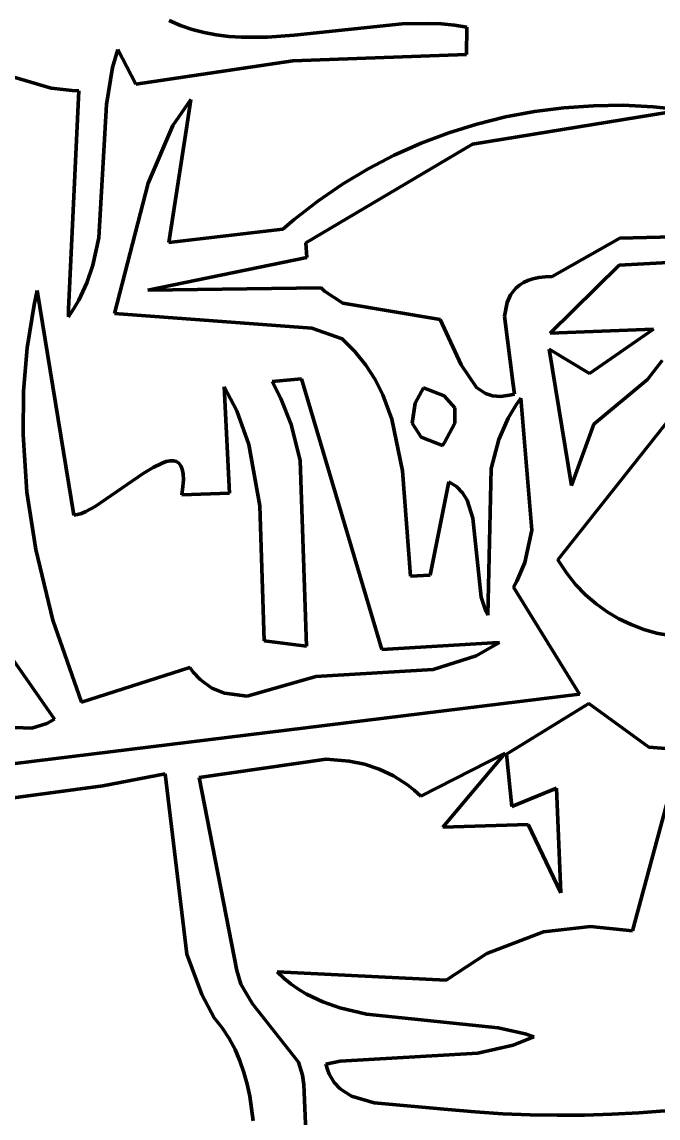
# Model space of a CAD drawing. Header units: millimetres. Extents: x 0 to 10.2, y 0 to 7.
# Drawn here: x 1.367 to 1.712, y 2.5 to 3.095 of the extents above; entities that cross this region are included whole.
import ezdxf

# ---------------------------------------------------------------- set-up
doc = ezdxf.new("R2010")
doc.units = ezdxf.units.MM
doc.layers.add('color#030303ff', color=7, linetype='CONTINUOUS', lineweight=100)
doc.layers.add('color#ffffffff', color=7, linetype='CONTINUOUS', lineweight=100)

msp = doc.modelspace()

# ---------------------------------------------------------------- linework, layer by layer
at = {"layer": 'color#030303ff'}
for p, q in [((1.44702, 3.09603), (1.45314, 3.09328)), ((1.45314, 3.09328), (1.45944, 3.09108)), ((1.51475, 3.08796), (1.57343, 3.09413)), ((1.57343, 3.09413), (1.58776, 3.09441)), ((1.58776, 3.09441), (1.59479, 3.09411)), ((1.59479, 3.09411), (1.60171, 3.09345)), ((1.60171, 3.09345), (1.60851, 3.0924)), ((1.45944, 3.09108), (1.46592, 3.08939)), ((1.46592, 3.08939), (1.47254, 3.08816)), ((1.47254, 3.08816), (1.47931, 3.08735)), ((1.47931, 3.08735), (1.48621, 3.08691)), ((1.50032, 3.08696), (1.51475, 3.08796)), ((1.60851, 3.0924), (1.60825, 3.07753)), ((1.48621, 3.08691), (1.50032, 3.08696)), ((1.41909, 3.08024), (1.41631, 3.07051)), ((1.42903, 3.06137), (1.41909, 3.08024)), ((1.60825, 3.07753), (1.51412, 3.07412)), ((1.38299, 3.05925), (1.3312, 3.07438)), ((1.41631, 3.07051), (1.41308, 3.05044)), ((1.51412, 3.07412), (1.42903, 3.06137)), ((1.39435, 3.05792), (1.38299, 3.05925)), ((1.39243, 2.93939), (1.398, 3.0579)), ((1.398, 3.0579), (1.39435, 3.05792)), ((1.44907, 3.03893), (1.45883, 3.05314)), ((1.45883, 3.05314), (1.45623, 3.03626)), ((1.41308, 3.05044), (1.40878, 2.97814)), ((1.72579, 3.0475), (1.6116, 3.02887)), ((1.6295, 3.04365), (1.64524, 3.04661)), ((1.64524, 3.04661), (1.66116, 3.04865)), ((1.66116, 3.04865), (1.67721, 3.04977)), ((1.67721, 3.04977), (1.69337, 3.04996)), ((1.69337, 3.04996), (1.70957, 3.0492)), ((1.70957, 3.0492), (1.72579, 3.0475)), ((1.59871, 3.03502), (1.61397, 3.03978)), ((1.61397, 3.03978), (1.6295, 3.04365)), ((1.43564, 3.00771), (1.44907, 3.03893)), ((1.45623, 3.03626), (1.44691, 2.97557)), ((1.58375, 3.02937), (1.59871, 3.03502)), ((1.6116, 3.02887), (1.52111, 2.97537)), ((1.56913, 3.02284), (1.58375, 3.02937)), ((1.5549, 3.01543), (1.56913, 3.02284)), ((1.54109, 3.00717), (1.5549, 3.01543)), ((1.41745, 2.93696), (1.43564, 3.00771)), ((1.52774, 2.99804), (1.54109, 3.00717)), ((1.5149, 2.98807), (1.52774, 2.99804)), ((1.50868, 2.98277), (1.5149, 2.98807)), ((1.44691, 2.97557), (1.50868, 2.98277)), ((1.40878, 2.97814), (1.40555, 2.96323)), ((1.52111, 2.97537), (1.52166, 2.96743)), ((1.65479, 2.95706), (1.69144, 2.97788)), ((1.69144, 2.97788), (1.76385, 2.97978)), ((1.40555, 2.96323), (1.40229, 2.95357)), ((1.52166, 2.96743), (1.4354, 2.94964)), ((1.69109, 2.96324), (1.65376, 2.92634)), ((1.75731, 2.96687), (1.69109, 2.96324)), ((1.64436, 2.95579), (1.64747, 2.95646)), ((1.64747, 2.95646), (1.65094, 2.95689)), ((1.65094, 2.95689), (1.65479, 2.95706)), ((1.40229, 2.95357), (1.39795, 2.9442)), ((1.4354, 2.94964), (1.52955, 2.95095)), ((1.52955, 2.95095), (1.53136, 2.94919)), ((1.63225, 2.94719), (1.63515, 2.95083)), ((1.63515, 2.95083), (1.637, 2.95238)), ((1.637, 2.95238), (1.63914, 2.95373)), ((1.63914, 2.95373), (1.64159, 2.95487)), ((1.64159, 2.95487), (1.64436, 2.95579)), ((1.3738, 2.94169), (1.37548, 2.94943)), ((1.37548, 2.94943), (1.39531, 2.82754)), ((1.53136, 2.94919), (1.5412, 2.94265)), ((1.63032, 2.94292), (1.63225, 2.94719)), ((1.37003, 2.91833), (1.3738, 2.94169)), ((1.39532, 2.93963), (1.39236, 2.93515)), ((1.39236, 2.93515), (1.39243, 2.93939)), ((1.39795, 2.9442), (1.39532, 2.93963)), ((1.5412, 2.94265), (1.59409, 2.93376)), ((1.62893, 2.93556), (1.63032, 2.94292)), ((1.52447, 2.929), (1.41745, 2.93696)), ((1.59409, 2.93376), (1.60542, 2.9092)), ((1.63355, 2.89855), (1.62893, 2.93556)), ((1.54079, 2.92326), (1.52447, 2.929)), ((1.65376, 2.92634), (1.70973, 2.92847)), ((1.70973, 2.92847), (1.67509, 2.90436)), ((1.54781, 2.91643), (1.54079, 2.92326)), ((1.75403, 2.92493), (1.65789, 2.80333)), ((1.36805, 2.89485), (1.37003, 2.91833)), ((1.55379, 2.90903), (1.54781, 2.91643)), ((1.67509, 2.90436), (1.65323, 2.91763)), ((1.65323, 2.91763), (1.66525, 2.84365)), ((1.55883, 2.90114), (1.55379, 2.90903)), ((1.60542, 2.9092), (1.61381, 2.89692)), ((1.70654, 2.90123), (1.71439, 2.91153)), ((1.47975, 2.83944), (1.47688, 2.89729)), ((1.47688, 2.89729), (1.48373, 2.88415)), ((1.50298, 2.9001), (1.51888, 2.90148)), ((1.50764, 2.89088), (1.50298, 2.9001)), ((1.51888, 2.90148), (1.56244, 2.75469)), ((1.563, 2.89282), (1.55883, 2.90114)), ((1.61381, 2.89692), (1.61864, 2.89364)), ((1.6343, 2.89331), (1.63355, 2.89855)), ((1.67734, 2.87697), (1.70654, 2.90123)), ((1.36777, 2.87132), (1.36805, 2.89485)), ((1.51315, 2.87672), (1.50764, 2.89088)), ((1.56786, 2.87965), (1.563, 2.89282)), ((1.58502, 2.89671), (1.58052, 2.88836)), ((1.59627, 2.89228), (1.58502, 2.89671)), ((1.60193, 2.88584), (1.59627, 2.89228)), ((1.61864, 2.89364), (1.62242, 2.89238)), ((1.62242, 2.89238), (1.62673, 2.892)), ((1.62673, 2.892), (1.63162, 2.8926)), ((1.63162, 2.8926), (1.6343, 2.89331)), ((1.63779, 2.8911), (1.63524, 2.88752)), ((1.64382, 2.81935), (1.63779, 2.8911)), ((1.58052, 2.88836), (1.57875, 2.87754)), ((1.60199, 2.87741), (1.60193, 2.88584)), ((1.63524, 2.88752), (1.63084, 2.88017)), ((1.48373, 2.88415), (1.49028, 2.86591)), ((1.57362, 2.8516), (1.56786, 2.87965)), ((1.63084, 2.88017), (1.62583, 2.86871)), ((1.51809, 2.85731), (1.51315, 2.87672)), ((1.57875, 2.87754), (1.58365, 2.86987)), ((1.59646, 2.86699), (1.60199, 2.87741)), ((1.66525, 2.84365), (1.67734, 2.87697)), ((1.36988, 2.83999), (1.36777, 2.87132)), ((1.58365, 2.86987), (1.59521, 2.86534)), ((1.59521, 2.86534), (1.59646, 2.86699)), ((1.62583, 2.86871), (1.62165, 2.8528)), ((1.49028, 2.86591), (1.49629, 2.83255)), ((1.43829, 2.85345), (1.44323, 2.85586)), ((1.44323, 2.85586), (1.44546, 2.85662)), ((1.44546, 2.85662), (1.4475, 2.85703)), ((1.4475, 2.85703), (1.44933, 2.85705)), ((1.44933, 2.85705), (1.45094, 2.85664)), ((1.45094, 2.85664), (1.45229, 2.85577)), ((1.45229, 2.85577), (1.45336, 2.85439)), ((1.52148, 2.75647), (1.51809, 2.85731)), ((1.40685, 2.83222), (1.43285, 2.85013)), ((1.43285, 2.85013), (1.43829, 2.85345)), ((1.45336, 2.85439), (1.45415, 2.85247)), ((1.45415, 2.85247), (1.45461, 2.84996)), ((1.45461, 2.84996), (1.45474, 2.84683)), ((1.57797, 2.79443), (1.57362, 2.8516)), ((1.62165, 2.8528), (1.61985, 2.77328)), ((1.45474, 2.84683), (1.45451, 2.84304)), ((1.59874, 2.8457), (1.58857, 2.79492)), ((1.60289, 2.84305), (1.59874, 2.8457)), ((1.37463, 2.8089), (1.36988, 2.83999)), ((1.45451, 2.84304), (1.4539, 2.83854)), ((1.4539, 2.83854), (1.47975, 2.83944)), ((1.60615, 2.83966), (1.60289, 2.84305)), ((1.60864, 2.83562), (1.60615, 2.83966)), ((1.40175, 2.82947), (1.40685, 2.83222)), ((1.49629, 2.83255), (1.49855, 2.75929)), ((1.61178, 2.82597), (1.60864, 2.83562)), ((1.39531, 2.82754), (1.39727, 2.82784)), ((1.39727, 2.82784), (1.39942, 2.82849)), ((1.39942, 2.82849), (1.40175, 2.82947)), ((1.61631, 2.78305), (1.61178, 2.82597)), ((1.63997, 2.80192), (1.64382, 2.81935)), ((1.38394, 2.77063), (1.37463, 2.8089)), ((1.63562, 2.79177), (1.63997, 2.80192)), ((1.65789, 2.80333), (1.66248, 2.79633)), ((1.66248, 2.79633), (1.66748, 2.79002)), ((1.58857, 2.79492), (1.57797, 2.79443)), ((1.63378, 2.78845), (1.63562, 2.79177)), ((1.66748, 2.79002), (1.67286, 2.78438)), ((1.66956, 2.7305), (1.63378, 2.78845)), ((1.67286, 2.78438), (1.67859, 2.77939)), ((1.61874, 2.77555), (1.61631, 2.78305)), ((1.67859, 2.77939), (1.68465, 2.77503)), ((1.61985, 2.77328), (1.61874, 2.77555)), ((1.68465, 2.77503), (1.69099, 2.7713)), ((1.39948, 2.72607), (1.38394, 2.77063)), ((1.69099, 2.7713), (1.69759, 2.76816)), ((1.69759, 2.76816), (1.70442, 2.76561)), ((1.35429, 2.76045), (1.38482, 2.71687)), ((1.70442, 2.76561), (1.71145, 2.76362)), ((1.71145, 2.76362), (1.71865, 2.76219)), ((1.49855, 2.75929), (1.52148, 2.75647)), ((1.56244, 2.75469), (1.62267, 2.75832)), ((1.62618, 2.75854), (1.61361, 2.75131)), ((1.62267, 2.75832), (1.62618, 2.75854)), ((1.61361, 2.75131), (1.5902, 2.74382)), ((1.45817, 2.74482), (1.39948, 2.72607)), ((1.45999, 2.74243), (1.45817, 2.74482)), ((1.46387, 2.73832), (1.45999, 2.74243)), ((1.5902, 2.74382), (1.52649, 2.74006)), ((1.47022, 2.73375), (1.46387, 2.73832)), ((1.52649, 2.74006), (1.48933, 2.72939)), ((1.32324, 2.68782), (1.66956, 2.7305)), ((1.47709, 2.7309), (1.47022, 2.73375)), ((1.48933, 2.72939), (1.47709, 2.7309)), ((1.67471, 2.72536), (1.63008, 2.6978)), ((1.70716, 2.7017), (1.67471, 2.72536)), ((1.3806, 2.71451), (1.37257, 2.71196)), ((1.38482, 2.71687), (1.3806, 2.71451)), ((1.37257, 2.71196), (1.36319, 2.71226)), ((1.7297, 2.69988), (1.70716, 2.7017)), ((1.53223, 2.69508), (1.46321, 2.68527)), ((1.54474, 2.69405), (1.53223, 2.69508)), ((1.62923, 2.69833), (1.58361, 2.67515)), ((1.59554, 2.6582), (1.62923, 2.69833)), ((1.63008, 2.6978), (1.63288, 2.66939)), ((1.55291, 2.69237), (1.54474, 2.69405)), ((1.5609, 2.68975), (1.55291, 2.69237)), ((1.5687, 2.68608), (1.5609, 2.68975)), ((1.44489, 2.68722), (1.41109, 2.68076)), ((1.45656, 2.58934), (1.44489, 2.68722)), ((1.46321, 2.68527), (1.4837, 2.5805)), ((1.57628, 2.68125), (1.5687, 2.68608)), ((1.41109, 2.68076), (1.24762, 2.65888)), ((1.57998, 2.67837), (1.57628, 2.68125)), ((1.58361, 2.67515), (1.57998, 2.67837)), ((1.63288, 2.66939), (1.65716, 2.67939)), ((1.65716, 2.67939), (1.65954, 2.62267)), ((1.69831, 2.6021), (1.71806, 2.67516)), ((1.64175, 2.65966), (1.59554, 2.6582)), ((1.65954, 2.62267), (1.64175, 2.65966)), ((1.61934, 2.58972), (1.65007, 2.60138)), ((1.65007, 2.60138), (1.67555, 2.60431)), ((1.67555, 2.60431), (1.69831, 2.6021)), ((1.46475, 2.56743), (1.45656, 2.58934)), ((1.59727, 2.57518), (1.61934, 2.58972)), ((1.4837, 2.5805), (1.48585, 2.5731)), ((1.50933, 2.57621), (1.50553, 2.57972)), ((1.50553, 2.57972), (1.59727, 2.57518)), ((1.51328, 2.57305), (1.50933, 2.57621)), ((1.48585, 2.5731), (1.49224, 2.56233)), ((1.51737, 2.57021), (1.51328, 2.57305)), ((1.52159, 2.56768), (1.51737, 2.57021)), ((1.47151, 2.55488), (1.46475, 2.56743)), ((1.53041, 2.56346), (1.52159, 2.56768)), ((1.49224, 2.56233), (1.51719, 2.53081)), ((1.53965, 2.56022), (1.53041, 2.56346)), ((1.55415, 2.55685), (1.53965, 2.56022)), ((1.47585, 2.54929), (1.47151, 2.55488)), ((1.62552, 2.54935), (1.55415, 2.55685)), ((1.47958, 2.5435), (1.47585, 2.54929)), ((1.64011, 2.54605), (1.62552, 2.54935)), ((1.64481, 2.54457), (1.64011, 2.54605)), ((1.48275, 2.53754), (1.47958, 2.5435)), ((1.61454, 2.53561), (1.63368, 2.53991)), ((1.63368, 2.53991), (1.64481, 2.54457)), ((1.48541, 2.53142), (1.48275, 2.53754)), ((1.53973, 2.53136), (1.61454, 2.53561)), ((1.48761, 2.52515), (1.48541, 2.53142)), ((1.51719, 2.53081), (1.51943, 2.52367)), ((1.53207, 2.52959), (1.53973, 2.53136)), ((1.53288, 2.52676), (1.53207, 2.52959)), ((1.48939, 2.51875), (1.48761, 2.52515)), ((1.51943, 2.52367), (1.52, 2.51842)), ((1.5339, 2.52419), (1.53288, 2.52676)), ((1.53653, 2.51976), (1.5339, 2.52419)), ((1.49079, 2.51223), (1.48939, 2.51875)), ((1.52, 2.51842), (1.52331, 2.44201)), ((1.53984, 2.5162), (1.53653, 2.51976)), ((1.54592, 2.51227), (1.53984, 2.5162)), ((1.49266, 2.4989), (1.49079, 2.51223)), ((1.55822, 2.50863), (1.54592, 2.51227)), ((1.59818, 2.50507), (1.55822, 2.50863)), ((1.61307, 2.50373), (1.59818, 2.50507)), ((1.73123, 2.5056), (1.70186, 2.50319)), ((1.62793, 2.50277), (1.61307, 2.50373)), ((1.64277, 2.50216), (1.62793, 2.50277)), ((1.65758, 2.50192), (1.64277, 2.50216)), ((1.67237, 2.50201), (1.65758, 2.50192)), ((1.68713, 2.50244), (1.67237, 2.50201)), ((1.70186, 2.50319), (1.68713, 2.50244))]:
    msp.add_line(p, q, dxfattribs=at)
at = {"layer": 'color#ffffffff'}
for p, q in [((1.45314, 3.09328), (1.44702, 3.09603)), ((1.45944, 3.09108), (1.45314, 3.09328)), ((1.57343, 3.09413), (1.51475, 3.08796)), ((1.58776, 3.09441), (1.57343, 3.09413)), ((1.59479, 3.09411), (1.58776, 3.09441)), ((1.60171, 3.09345), (1.59479, 3.09411)), ((1.60851, 3.0924), (1.60171, 3.09345)), ((1.46592, 3.08939), (1.45944, 3.09108)), ((1.47254, 3.08816), (1.46592, 3.08939)), ((1.47931, 3.08735), (1.47254, 3.08816)), ((1.48621, 3.08691), (1.47931, 3.08735)), ((1.51475, 3.08796), (1.50032, 3.08696)), ((1.60825, 3.07753), (1.60851, 3.0924)), ((1.50032, 3.08696), (1.48621, 3.08691)), ((1.41631, 3.07051), (1.41909, 3.08024)), ((1.41909, 3.08024), (1.42903, 3.06137)), ((1.51412, 3.07412), (1.60825, 3.07753)), ((1.3312, 3.07438), (1.38299, 3.05925)), ((1.41308, 3.05044), (1.41631, 3.07051)), ((1.42903, 3.06137), (1.51412, 3.07412)), ((1.38299, 3.05925), (1.39435, 3.05792)), ((1.398, 3.0579), (1.39243, 2.93939)), ((1.39435, 3.05792), (1.398, 3.0579)), ((1.45883, 3.05314), (1.44907, 3.03893)), ((1.45623, 3.03626), (1.45883, 3.05314)), ((1.40878, 2.97814), (1.41308, 3.05044)), ((1.6116, 3.02887), (1.72579, 3.0475)), ((1.64524, 3.04661), (1.6295, 3.04365)), ((1.66116, 3.04865), (1.64524, 3.04661)), ((1.67721, 3.04977), (1.66116, 3.04865)), ((1.69337, 3.04996), (1.67721, 3.04977)), ((1.70957, 3.0492), (1.69337, 3.04996)), ((1.72579, 3.0475), (1.70957, 3.0492)), ((1.61397, 3.03978), (1.59871, 3.03502)), ((1.6295, 3.04365), (1.61397, 3.03978)), ((1.44907, 3.03893), (1.43564, 3.00771)), ((1.44691, 2.97557), (1.45623, 3.03626)), ((1.59871, 3.03502), (1.58375, 3.02937)), ((1.52111, 2.97537), (1.6116, 3.02887)), ((1.58375, 3.02937), (1.56913, 3.02284)), ((1.56913, 3.02284), (1.5549, 3.01543)), ((1.5549, 3.01543), (1.54109, 3.00717)), ((1.43564, 3.00771), (1.41745, 2.93696)), ((1.54109, 3.00717), (1.52774, 2.99804)), ((1.52774, 2.99804), (1.5149, 2.98807)), ((1.5149, 2.98807), (1.50868, 2.98277)), ((1.50868, 2.98277), (1.44691, 2.97557)), ((1.40555, 2.96323), (1.40878, 2.97814)), ((1.52166, 2.96743), (1.52111, 2.97537)), ((1.69144, 2.97788), (1.65479, 2.95706)), ((1.76385, 2.97978), (1.69144, 2.97788)), ((1.40229, 2.95357), (1.40555, 2.96323)), ((1.4354, 2.94964), (1.52166, 2.96743)), ((1.65376, 2.92634), (1.69109, 2.96324)), ((1.69109, 2.96324), (1.75731, 2.96687)), ((1.64747, 2.95646), (1.64436, 2.95579)), ((1.65094, 2.95689), (1.64747, 2.95646)), ((1.65479, 2.95706), (1.65094, 2.95689)), ((1.39795, 2.9442), (1.40229, 2.95357)), ((1.52955, 2.95095), (1.4354, 2.94964)), ((1.53136, 2.94919), (1.52955, 2.95095)), ((1.63515, 2.95083), (1.63225, 2.94719)), ((1.637, 2.95238), (1.63515, 2.95083)), ((1.63914, 2.95373), (1.637, 2.95238)), ((1.64159, 2.95487), (1.63914, 2.95373)), ((1.64436, 2.95579), (1.64159, 2.95487)), ((1.37548, 2.94943), (1.3738, 2.94169)), ((1.39531, 2.82754), (1.37548, 2.94943)), ((1.5412, 2.94265), (1.53136, 2.94919)), ((1.63225, 2.94719), (1.63032, 2.94292)), ((1.3738, 2.94169), (1.37003, 2.91833)), ((1.39236, 2.93515), (1.39532, 2.93963)), ((1.39243, 2.93939), (1.39236, 2.93515)), ((1.39532, 2.93963), (1.39795, 2.9442)), ((1.59409, 2.93376), (1.5412, 2.94265)), ((1.63032, 2.94292), (1.62893, 2.93556)), ((1.41745, 2.93696), (1.52447, 2.929)), ((1.60542, 2.9092), (1.59409, 2.93376)), ((1.62893, 2.93556), (1.63355, 2.89855)), ((1.52447, 2.929), (1.54079, 2.92326)), ((1.70973, 2.92847), (1.65376, 2.92634)), ((1.67509, 2.90436), (1.70973, 2.92847)), ((1.54079, 2.92326), (1.54781, 2.91643)), ((1.65789, 2.80333), (1.75403, 2.92493)), ((1.37003, 2.91833), (1.36805, 2.89485)), ((1.54781, 2.91643), (1.55379, 2.90903)), ((1.66525, 2.84365), (1.65323, 2.91763)), ((1.65323, 2.91763), (1.67509, 2.90436)), ((1.55379, 2.90903), (1.55883, 2.90114)), ((1.61381, 2.89692), (1.60542, 2.9092)), ((1.71439, 2.91153), (1.70654, 2.90123)), ((1.48373, 2.88415), (1.47688, 2.89729)), ((1.47688, 2.89729), (1.47975, 2.83944)), ((1.51888, 2.90148), (1.50298, 2.9001)), ((1.50298, 2.9001), (1.50764, 2.89088)), ((1.56244, 2.75469), (1.51888, 2.90148)), ((1.55883, 2.90114), (1.563, 2.89282)), ((1.61864, 2.89364), (1.61381, 2.89692)), ((1.63355, 2.89855), (1.6343, 2.89331)), ((1.70654, 2.90123), (1.67734, 2.87697)), ((1.36805, 2.89485), (1.36777, 2.87132)), ((1.50764, 2.89088), (1.51315, 2.87672)), ((1.563, 2.89282), (1.56786, 2.87965)), ((1.58052, 2.88836), (1.58502, 2.89671)), ((1.58502, 2.89671), (1.59627, 2.89228)), ((1.59627, 2.89228), (1.60193, 2.88584)), ((1.62242, 2.89238), (1.61864, 2.89364)), ((1.62673, 2.892), (1.62242, 2.89238)), ((1.63162, 2.8926), (1.62673, 2.892)), ((1.6343, 2.89331), (1.63162, 2.8926)), ((1.63524, 2.88752), (1.63779, 2.8911)), ((1.63779, 2.8911), (1.64382, 2.81935)), ((1.57875, 2.87754), (1.58052, 2.88836)), ((1.60193, 2.88584), (1.60199, 2.87741)), ((1.63084, 2.88017), (1.63524, 2.88752)), ((1.49028, 2.86591), (1.48373, 2.88415)), ((1.56786, 2.87965), (1.57362, 2.8516)), ((1.62583, 2.86871), (1.63084, 2.88017)), ((1.51315, 2.87672), (1.51809, 2.85731)), ((1.58365, 2.86987), (1.57875, 2.87754)), ((1.60199, 2.87741), (1.59646, 2.86699)), ((1.67734, 2.87697), (1.66525, 2.84365)), ((1.36777, 2.87132), (1.36988, 2.83999)), ((1.59521, 2.86534), (1.58365, 2.86987)), ((1.59646, 2.86699), (1.59521, 2.86534)), ((1.62165, 2.8528), (1.62583, 2.86871)), ((1.49629, 2.83255), (1.49028, 2.86591)), ((1.44323, 2.85586), (1.43829, 2.85345)), ((1.44546, 2.85662), (1.44323, 2.85586)), ((1.4475, 2.85703), (1.44546, 2.85662)), ((1.44933, 2.85705), (1.4475, 2.85703)), ((1.45094, 2.85664), (1.44933, 2.85705)), ((1.45229, 2.85577), (1.45094, 2.85664)), ((1.45336, 2.85439), (1.45229, 2.85577)), ((1.51809, 2.85731), (1.52148, 2.75647)), ((1.43285, 2.85013), (1.40685, 2.83222)), ((1.43829, 2.85345), (1.43285, 2.85013)), ((1.45415, 2.85247), (1.45336, 2.85439)), ((1.45461, 2.84996), (1.45415, 2.85247)), ((1.45474, 2.84683), (1.45461, 2.84996)), ((1.57362, 2.8516), (1.57797, 2.79443)), ((1.61985, 2.77328), (1.62165, 2.8528)), ((1.45451, 2.84304), (1.45474, 2.84683)), ((1.58857, 2.79492), (1.59874, 2.8457)), ((1.59874, 2.8457), (1.60289, 2.84305)), ((1.36988, 2.83999), (1.37463, 2.8089)), ((1.4539, 2.83854), (1.45451, 2.84304)), ((1.47975, 2.83944), (1.4539, 2.83854)), ((1.60289, 2.84305), (1.60615, 2.83966)), ((1.60615, 2.83966), (1.60864, 2.83562)), ((1.40685, 2.83222), (1.40175, 2.82947)), ((1.49855, 2.75929), (1.49629, 2.83255)), ((1.60864, 2.83562), (1.61178, 2.82597)), ((1.39727, 2.82784), (1.39531, 2.82754)), ((1.39942, 2.82849), (1.39727, 2.82784)), ((1.40175, 2.82947), (1.39942, 2.82849)), ((1.61178, 2.82597), (1.61631, 2.78305)), ((1.64382, 2.81935), (1.63997, 2.80192)), ((1.37463, 2.8089), (1.38394, 2.77063)), ((1.63997, 2.80192), (1.63562, 2.79177)), ((1.66248, 2.79633), (1.65789, 2.80333)), ((1.66748, 2.79002), (1.66248, 2.79633)), ((1.57797, 2.79443), (1.58857, 2.79492)), ((1.63562, 2.79177), (1.63378, 2.78845)), ((1.67286, 2.78438), (1.66748, 2.79002)), ((1.63378, 2.78845), (1.66956, 2.7305)), ((1.67859, 2.77939), (1.67286, 2.78438)), ((1.61631, 2.78305), (1.61874, 2.77555)), ((1.68465, 2.77503), (1.67859, 2.77939)), ((1.61874, 2.77555), (1.61985, 2.77328)), ((1.69099, 2.7713), (1.68465, 2.77503)), ((1.38394, 2.77063), (1.39948, 2.72607)), ((1.69759, 2.76816), (1.69099, 2.7713)), ((1.70442, 2.76561), (1.69759, 2.76816)), ((1.38482, 2.71687), (1.35429, 2.76045)), ((1.71145, 2.76362), (1.70442, 2.76561)), ((1.71865, 2.76219), (1.71145, 2.76362)), ((1.52148, 2.75647), (1.49855, 2.75929)), ((1.62267, 2.75832), (1.56244, 2.75469)), ((1.61361, 2.75131), (1.62618, 2.75854)), ((1.62618, 2.75854), (1.62267, 2.75832)), ((1.5902, 2.74382), (1.61361, 2.75131)), ((1.39948, 2.72607), (1.45817, 2.74482)), ((1.45817, 2.74482), (1.45999, 2.74243)), ((1.45999, 2.74243), (1.46387, 2.73832)), ((1.52649, 2.74006), (1.5902, 2.74382)), ((1.46387, 2.73832), (1.47022, 2.73375)), ((1.48933, 2.72939), (1.52649, 2.74006)), ((1.66956, 2.7305), (1.32324, 2.68782)), ((1.47022, 2.73375), (1.47709, 2.7309)), ((1.47709, 2.7309), (1.48933, 2.72939)), ((1.63008, 2.6978), (1.67471, 2.72536)), ((1.67471, 2.72536), (1.70716, 2.7017)), ((1.37257, 2.71196), (1.3806, 2.71451)), ((1.3806, 2.71451), (1.38482, 2.71687)), ((1.36319, 2.71226), (1.37257, 2.71196)), ((1.70716, 2.7017), (1.7297, 2.69988)), ((1.46321, 2.68527), (1.53223, 2.69508)), ((1.53223, 2.69508), (1.54474, 2.69405)), ((1.58361, 2.67515), (1.62923, 2.69833)), ((1.62923, 2.69833), (1.59554, 2.6582)), ((1.63288, 2.66939), (1.63008, 2.6978)), ((1.54474, 2.69405), (1.55291, 2.69237)), ((1.55291, 2.69237), (1.5609, 2.68975)), ((1.5609, 2.68975), (1.5687, 2.68608)), ((1.41109, 2.68076), (1.44489, 2.68722)), ((1.44489, 2.68722), (1.45656, 2.58934)), ((1.4837, 2.5805), (1.46321, 2.68527)), ((1.5687, 2.68608), (1.57628, 2.68125)), ((1.24762, 2.65888), (1.41109, 2.68076)), ((1.57628, 2.68125), (1.57998, 2.67837)), ((1.57998, 2.67837), (1.58361, 2.67515)), ((1.65716, 2.67939), (1.63288, 2.66939)), ((1.65954, 2.62267), (1.65716, 2.67939)), ((1.71806, 2.67516), (1.69831, 2.6021)), ((1.59554, 2.6582), (1.64175, 2.65966)), ((1.64175, 2.65966), (1.65954, 2.62267)), ((1.65007, 2.60138), (1.61934, 2.58972)), ((1.67555, 2.60431), (1.65007, 2.60138)), ((1.69831, 2.6021), (1.67555, 2.60431)), ((1.45656, 2.58934), (1.46475, 2.56743)), ((1.61934, 2.58972), (1.59727, 2.57518)), ((1.48585, 2.5731), (1.4837, 2.5805)), ((1.59727, 2.57518), (1.50553, 2.57972)), ((1.50553, 2.57972), (1.50933, 2.57621)), ((1.50933, 2.57621), (1.51328, 2.57305)), ((1.49224, 2.56233), (1.48585, 2.5731)), ((1.51328, 2.57305), (1.51737, 2.57021)), ((1.51737, 2.57021), (1.52159, 2.56768)), ((1.46475, 2.56743), (1.47151, 2.55488)), ((1.52159, 2.56768), (1.53041, 2.56346)), ((1.51719, 2.53081), (1.49224, 2.56233)), ((1.53041, 2.56346), (1.53965, 2.56022)), ((1.53965, 2.56022), (1.55415, 2.55685)), ((1.47151, 2.55488), (1.47585, 2.54929)), ((1.55415, 2.55685), (1.62552, 2.54935)), ((1.47585, 2.54929), (1.47958, 2.5435)), ((1.62552, 2.54935), (1.64011, 2.54605)), ((1.64011, 2.54605), (1.64481, 2.54457)), ((1.47958, 2.5435), (1.48275, 2.53754)), ((1.63368, 2.53991), (1.61454, 2.53561)), ((1.64481, 2.54457), (1.63368, 2.53991)), ((1.48275, 2.53754), (1.48541, 2.53142)), ((1.61454, 2.53561), (1.53973, 2.53136)), ((1.48541, 2.53142), (1.48761, 2.52515)), ((1.51943, 2.52367), (1.51719, 2.53081)), ((1.53973, 2.53136), (1.53207, 2.52959)), ((1.53207, 2.52959), (1.53288, 2.52676)), ((1.48761, 2.52515), (1.48939, 2.51875)), ((1.52, 2.51842), (1.51943, 2.52367)), ((1.53288, 2.52676), (1.5339, 2.52419)), ((1.5339, 2.52419), (1.53653, 2.51976)), ((1.48939, 2.51875), (1.49079, 2.51223)), ((1.52331, 2.44201), (1.52, 2.51842)), ((1.53653, 2.51976), (1.53984, 2.5162)), ((1.53984, 2.5162), (1.54592, 2.51227)), ((1.49079, 2.51223), (1.49266, 2.4989)), ((1.54592, 2.51227), (1.55822, 2.50863)), ((1.55822, 2.50863), (1.59818, 2.50507)), ((1.59818, 2.50507), (1.61307, 2.50373)), ((1.70186, 2.50319), (1.73123, 2.5056)), ((1.61307, 2.50373), (1.62793, 2.50277)), ((1.62793, 2.50277), (1.64277, 2.50216)), ((1.64277, 2.50216), (1.65758, 2.50192)), ((1.65758, 2.50192), (1.67237, 2.50201)), ((1.67237, 2.50201), (1.68713, 2.50244)), ((1.68713, 2.50244), (1.70186, 2.50319))]:
    msp.add_line(p, q, dxfattribs=at)

doc.saveas('drawing.dxf')
